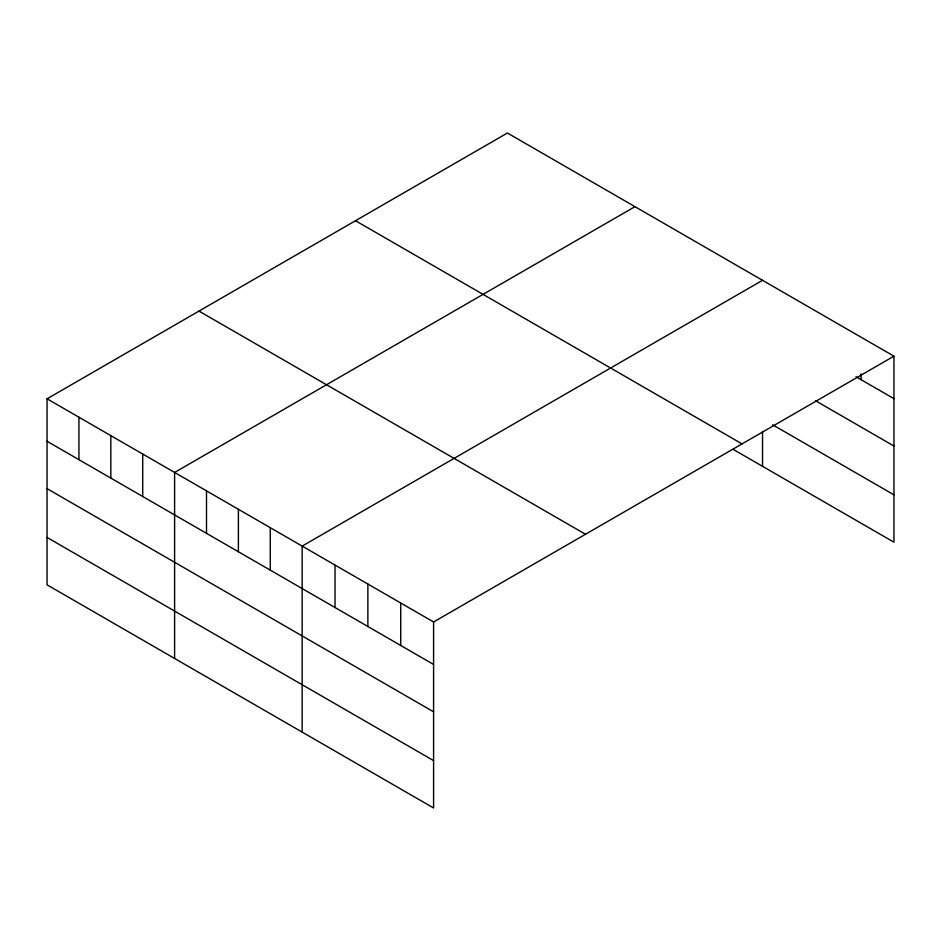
<?xml version="1.0" encoding="UTF-8"?>
<svg xmlns="http://www.w3.org/2000/svg" width="941" height="941" viewBox="0 0 941 941"><rect width="100%" height="100%" fill="white"/><g stroke="black" fill="none" stroke-linecap="round" stroke-linejoin="round"><path stroke-width="1.41" d="M47.05 398.808L433.589 621.977L433.589 807.978L47.05 584.82L47.05 398.808L507.411 133.022L893.95 356.18L893.95 542.192L733.086 449.316M634.975 206.667L174.603 472.453L174.603 658.453M762.528 280.312L302.167 546.098L302.167 732.098M433.589 621.977L893.95 356.18M856.039 376.765L893.95 398.655M815.6 400.784L893.95 446.022M772.632 424.779L893.95 494.825M355.498 220.735L742.026 443.893M198.974 311.095L585.502 534.265M47.05 441.27L433.589 664.44M47.05 488.638L433.589 711.808M47.05 537.44L433.589 760.61M861.097 373.824L861.097 379.682M762.528 431.484L762.528 466.313M400.737 603.005L400.737 645.467M367.872 584.032L367.872 626.506M335.02 565.071L335.02 607.533M270.279 527.689L270.279 570.152M238.391 509.281L238.391 551.744M206.502 490.861L206.502 533.324M142.714 454.044L142.714 496.507M110.826 435.636L110.826 478.099M78.938 417.216L78.938 459.679"/></g></svg>
